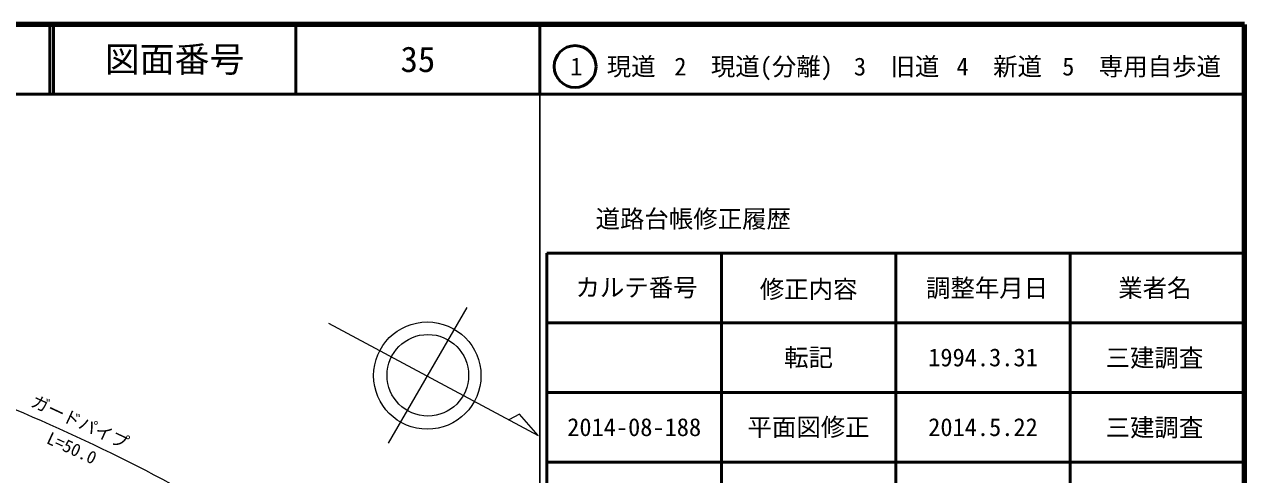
# Model space of a CAD drawing. Units: millimetres, scale not verified. Extents: x 40000 to 680000, y 20000 to 380000.
# Drawn here: x 505093 to 680000, y 315436 to 380000 of the extents above; entities that cross this region are included whole.
import ezdxf
from ezdxf.enums import TextEntityAlignment as Align

# ---------------------------------------------------------------- set-up
doc = ezdxf.new("R2010")
doc.units = ezdxf.units.MM
doc.header["$LTSCALE"] = 1000
for name, color, linetype, lineweight in [('M-BGD', 7, 'Continuous', 13), ('M-BMK-SRVR', 3, 'Continuous', 13), ('M-STR-HTXT', 7, 'Continuous', 13), ('M-TTL', 2, 'Continuous', 140), ('M-TTL-BAND', 7, 'Continuous', 25), ('M-TTL-FRAM', 2, 'Continuous', 50), ('M-TTL-LINE', 7, 'Continuous', 50)]:
    doc.layers.add(name, color=color, linetype=linetype, lineweight=lineweight)
doc.layers.add('M-TTL-TXT', color=7, linetype='Continuous')
doc.styles.add('ＭＳ ゴシック', font='')
doc.styles.get('ＭＳ ゴシック').set_extended_font_data('MS Gothic')

msp = doc.modelspace()

# ---------------------------------------------------------------- linework, layer by layer
at = {"layer": 'M-BGD'}
msp.add_open_spline([(457523, 329824), (460495, 328476), (461299, 328050), (463691, 326855), (470541, 323431), (474083, 320959), (480703, 317110), (486159, 313938), (489131, 312018), (494612, 308890), (497216, 307404), (498696, 306610), (501335, 305188), (504496, 303484), (506409, 302775), (509447, 300860), (510940, 299919), (511769, 299358), (513094, 298193), (514104, 297304), (514457, 296951), (515544, 295770)], degree=3, knots=[0, 0, 0, 0, 1, 1, 1, 2, 2, 2, 3, 3, 3, 4, 4, 4, 5, 5, 5, 6, 6, 6, 7, 7, 7, 7], dxfattribs=at)
at = {"layer": 'M-BMK-SRVR'}
msp.add_line((557268, 319960), (568552, 339421), dxfattribs=at)
msp.add_lwpolyline([(548683, 337174), (578749, 321043), (576056, 324123), (574550, 323296)], dxfattribs=at)
for centre, radius in [((562843, 329636), 7693), ((562923, 329684), 5846)]:
    msp.add_circle(centre, radius, dxfattribs=at)
at = {"layer": 'M-STR-HTXT'}
msp.add_arc((400939, 80279), 265223, 60.33969, 69.8806, dxfattribs=at)
at = {"layer": 'M-TTL'}
for p, q in [((680000, 380000), (40000, 380000)), ((680000, 20000), (680000, 380000))]:
    msp.add_line(p, q, dxfattribs=at)
at = {"layer": 'M-TTL-BAND'}
msp.add_line((579000, 20000), (579000, 370000), dxfattribs=at)
at = {"layer": 'M-TTL-FRAM'}
for q in [(580000, 287197), (680000, 347197)]:
    msp.add_line((580000, 347197), q, dxfattribs=at)
at = {"layer": 'M-TTL-LINE'}
for p, q in [((508747, 380000), (508747, 370000)), ((509247, 380000), (509247, 370000)), ((543997, 380000), (543997, 370000)), ((579000, 380000), (579000, 370000)), ((40000, 370000), (680000, 370000)), ((605000, 347197), (605000, 287197)), ((630000, 347197), (630000, 287197)), ((655000, 347197), (655000, 287197)), ((580000, 337197), (680000, 337197)), ((580000, 327197), (680000, 327197)), ((580000, 317197), (680000, 317197))]:
    msp.add_line(p, q, dxfattribs=at)
msp.add_circle((584031, 373958), 3000, dxfattribs=at)

# ---------------------------------------------------------------- texts
at = {"layer": 'M-STR-HTXT', "style": 'ＭＳ ゴシック'}
for s, rotation, p in [('ガードパイプ', 335.181, (505642, 324814)), ('L=50.0', 335.286, (507885, 319483))]:
    msp.add_text(s, height=1833, rotation=rotation, dxfattribs=at).set_placement(p, align=Align.BOTTOM_LEFT)
at = {"layer": 'M-TTL-TXT', "style": 'ＭＳ ゴシック'}
for s, height, p in [('図面番号', 3666, (526622, 375000)), ('35', 3666, (561497, 375000)), ('1\u3000現道', 2566, (589448, 373958)), ('2\u3000現道(分離)', 2566, (609619, 373958)), ('3\u3000旧道', 2566, (630121, 373958)), ('4\u3000新道', 2566, (644824, 373958)), ('5\u3000専用自歩道', 2566, (665228, 373958)), ('道路台帳修正履歴', 2566, (600968, 352113)), ('カルテ番号', 2566, (592839, 342277)), ('修正内容', 2566, (617509, 342023)), ('調整年月日', 2566, (643089, 342197)), ('業者名', 2566, (667134, 342197)), ('転記', 2566, (617500, 332245)), ('1994.3.31', 2566, (642500, 332245)), ('三建調査', 2566, (667077, 332189)), ('平面図修正', 2566, (617500, 322245)), ('三建調査', 2566, (667077, 322189)), ('2014-08-188', 2566, (592500, 322245)), ('2014.5.22', 2566, (642500, 322245))]:
    msp.add_text(s, height=height, dxfattribs=at).set_placement(p, align=Align.MIDDLE_CENTER)

doc.saveas('drawing.dxf')
